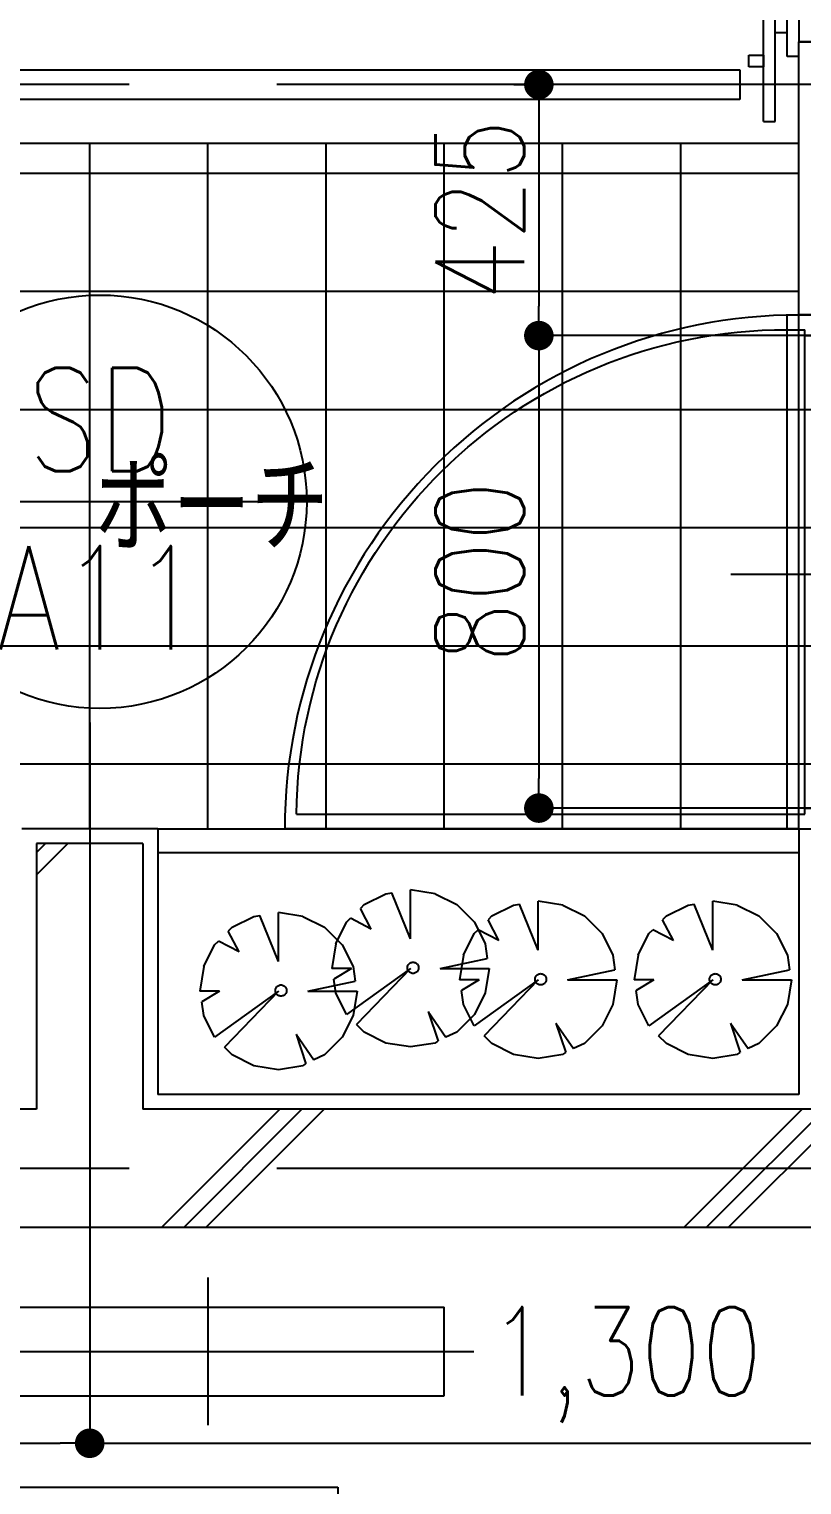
# Model space of a CAD drawing. Header units: millimetres. Extents: x 15495 to 166182, y -39946 to 18307.
# Drawn here: x 44338 to 45646, y 1560 to 4025 of the extents above; entities that cross this region are included whole.
import ezdxf
from ezdxf.enums import TextEntityAlignment as Align

# ---------------------------------------------------------------- set-up
doc = ezdxf.new("R2010")
doc.units = ezdxf.units.MM
doc.header["$LTSCALE"] = 1000
doc.linetypes.add('CENTER', pattern=[2, 1.25, -0.25, 0.25, -0.25])
doc.layers.get('0').update_dxf_attribs({"linetype": 'CONTINUOUS'})
for name, color, linetype in [('EV-Space_EV-A_EVES-100', 5, 'CONTINUOUS'), ('EV-Space_EV-A_EVES-50', 5, 'CONTINUOUS'), ('EV-Space_EV-F_FINI1-100', 190, 'CONTINUOUS'), ('F_FITT1-100', 5, 'CONTINUOUS'), ('F_FITT1-50', 5, 'CONTINUOUS'), ('F_FITT2-100', 1, 'CONTINUOUS'), ('F_FITT2-50', 1, 'CONTINUOUS'), ('SF-A_ELSE-100', 6, 'CONTINUOUS'), ('SF-A_ELSE-50', 6, 'CONTINUOUS'), ('SF-DT_ID-100', 13, 'CONTINUOUS'), ('SF-E_DIM-50', 3, 'CONTINUOUS'), ('SF-E_GRID-50', 1, 'CENTER'), ('SF-E_TEXT-50', 3, 'CONTINUOUS'), ('SF-F_ELV-KYOUTSU', 5, 'CENTER'), ('SF-F_FINI1-100', 190, 'CONTINUOUS'), ('SF-F_FINI1-50', 190, 'CONTINUOUS'), ('SF-F_FITT1-100', 5, 'CONTINUOUS'), ('SF-F_FITT1-50', 5, 'CONTINUOUS'), ('SF-F_HAT1-50', 9, 'CONTINUOUS'), ('SF-F_LAY2-100', 6, 'CONTINUOUS'), ('SF-F_LAY2-50', 6, 'CONTINUOUS'), ('SF-R_EWALL-50', 7, 'CONTINUOUS'), ('SF_A_GARD', 3, 'CONTINUOUS')]:
    doc.layers.add(name, color=color, linetype=linetype)
doc.styles.add('DIM', font='romans.shx', dxfattribs={"width": 0.8, "bigfont": 'bigfont.shx'})
doc.styles.add('ROOM', font='romans.shx', dxfattribs={"width": 0.8, "bigfont": 'bigfont.shx'})
doc.styles.get("Standard").update_dxf_attribs({"font": 'txt.shx', "bigfont": 'bigfont.shx'})
doc.dimstyles.new('DIM50_3_3', dxfattribs={"dimscale": 50, "dimtxt": 3, "dimasz": 1, "dimexe": 0, "dimexo": 1, "dimgap": 0.5, "dimtad": 1, "dimdec": 1, "dimdsep": 46, "dimlunit": 6, "dimtxsty": 'DIM', "dimblk1": 'DOT', "dimblk2": 'DOT', "dimsah": 1, "dimcen": 1, "dimclrd": 256, "dimclre": 256, "dimclrt": 256, "dimadec": 0, "dimazin": 0, "dimtfac": 1, "dimtdec": 1, "dimtix": 1, "dimtmove": 2, "dimatfit": 3, "dimldrblk": 'DOT', "dimfxl": 1, "dimtvp": 0.833333, "dimtolj": 1, "dimarcsym": 0})

# ---------------------------------------------------------------- blocks, each defined once
blk = doc.blocks.new('AW-A23_100')
at = {"layer": 'F_FITT1-100'}
for p, q in [((128.4, 715), (128.4, 1630)), ((78.4, 915), (78.4, 0)), ((-101.6, 815), (303.4, 815))]:
    blk.add_line(p, q, dxfattribs=at)
at = {"layer": 'F_FITT2-100'}
for p, q in [((0, 1630), (0, 0)), ((223.4, 1630), (223.4, 0))]:
    blk.add_line(p, q, dxfattribs=at)
at = {"layer": 'SF-F_FITT1-100'}
blk.add_line((350, 814.7), (-150, 814.7), dxfattribs=at)
blk = doc.blocks.new('EV-Space')
at = {"layer": 'EV-Space_EV-A_EVES-100'}
for p, q in [((1600, 1620), (1600, 1370)), ((1200, 1570), (2000, 1570)), ((1200, 1570), (1200, 1420)), ((2000, 1420), (2000, 1570)), ((1150, 1495), (2050, 1495)), ((100, 1460), (-10, 1460)), ((-10, 1460), (-10, 985)), ((110, 135), (110, 1460)), ((150, 135), (150, 1460)), ((270, 1460), (150, 1460)), ((270, 1460), (270, 1265)), ((1200, 1420), (2000, 1420)), ((270, 1265), (1820, 1265)), ((1820, 1265), (1820, 155)), ((340, 1235), (270, 1085)), ((1820, 1215), (2300, 1215)), ((2300, 205), (2300, 1215)), ((270, 985), (270, 1085)), ((10, 1015), (10, 985)), ((-10, 985), (-10, 185)), ((-10, 985), (10, 985)), ((270, 985), (270, 185)), ((-130, 585), (204.096, 585)), ((1820, 205), (2300, 205)), ((52.5, 185), (-10, 185)), ((-10, 185), (-10, 40)), ((52.5, 185), (52.5, 135)), ((251, 155), (1820, 155)), ((251, 105), (251, 155)), ((110, 135), (52.5, 135)), ((110, 135), (110, 40)), ((150, 135), (150, 105)), ((150, 105), (251, 105)), ((110, 40), (-10, 40))]:
    blk.add_line(p, q, dxfattribs=at)
at = {"layer": 'EV-Space_EV-A_EVES-100', "linetype": 'Continuous'}
for p, q in [((36.936, 557.569), (36.936, 1017.569)), ((73.841, 155), (73.841, 615))]:
    blk.add_line(p, q, dxfattribs=at)
at = {"layer": 'EV-Space_EV-A_EVES-50'}
for p, q in [((1600, 1620), (1600, 1370)), ((1200, 1570), (1200, 1420)), ((1200, 1570), (2000, 1570)), ((2000, 1420), (2000, 1570)), ((80, 1500), (80, 1460)), ((1150, 1495), (2050, 1495)), ((-10, 1460), (-10, 985)), ((110, 1460), (-10, 1460)), ((110, 135), (110, 1460)), ((150, 135), (150, 1460)), ((270, 1460), (150, 1460)), ((270, 1460), (270, 1265)), ((1200, 1420), (2000, 1420)), ((270, 1265), (1820, 1265)), ((1820, 1265), (1820, 155)), ((340, 1235), (270, 1085)), ((340, 1235), (1790, 1235)), ((1790, 1235), (1790, 185)), ((1820, 1215), (2300, 1215)), ((2300, 205), (2300, 1215)), ((1820, 1185), (2270, 1185)), ((2270, 235), (2270, 1185)), ((270, 985), (270, 1085)), ((10, 1015), (10, 985)), ((250, 1015), (250, 985)), ((-10, 985), (10, 985)), ((-10, 985), (-10, 185)), ((270, 985), (250, 985)), ((270, 985), (270, 185)), ((-130, 585), (204.096, 585)), ((1820, 235), (2270, 235)), ((1820, 205), (2300, 205)), ((-10, 185), (-10, 40)), ((52.5, 185), (-10, 185)), ((52.5, 185), (52.5, 135)), ((221, 185), (1790, 185)), ((221, 135), (221, 185)), ((251, 155), (1820, 155)), ((251, 105), (251, 155)), ((110, 135), (52.5, 135)), ((110, 135), (110, 40)), ((150, 135), (150, 105)), ((150, 135), (221, 135)), ((150, 105), (251, 105)), ((110, 40), (-10, 40)), ((80, 40), (80, 0))]:
    blk.add_line(p, q, dxfattribs=at)
at = {"layer": 'EV-Space_EV-A_EVES-50', "linetype": 'Continuous'}
for p, q in [((57.5, 1015), (20, 1015)), ((20, 1015), (20, 555)), ((57.5, 555), (57.5, 1015)), ((202.5, 1015), (240, 1015)), ((202.5, 555), (202.5, 1015)), ((240, 1015), (240, 555)), ((62.5, 155), (62.5, 615)), ((62.5, 615), (100, 615)), ((100, 615), (100, 155)), ((160, 615), (160, 155)), ((197.5, 615), (160, 615)), ((197.5, 155), (197.5, 615)), ((20, 555), (57.5, 555)), ((240, 555), (202.5, 555)), ((100, 155), (62.5, 155)), ((160, 155), (197.5, 155))]:
    blk.add_line(p, q, dxfattribs=at)
at = {"layer": 'EV-Space_EV-F_FINI1-100'}
blk.add_line((0, 0), (0, 0), dxfattribs=at)
blk = doc.blocks.new('SD-A11_100')
at = {"layer": 'F_FITT1-100'}
for q in [(0, -870), (870, 0)]:
    blk.add_line((0, 0), q, dxfattribs=at)
blk.add_arc((0, 0), 870, 270, 0, dxfattribs=at)
blk = doc.blocks.new('TATEGU-KIGOU')
at = {"color": 2}
blk.add_line((350, 0), (-350, 0), dxfattribs=at)
blk.add_circle((0, 0), 350, dxfattribs=at)
at = {"color": 2, "style": 'ROOM', "width": 0.8}
for tag, p in [('建具種別', (0, 51.6)), ('建具番号', (0, -250.1))]:
    blk.add_attdef(tag, text='', height=175, dxfattribs=at).set_placement(p, align=Align.CENTER)
at = {"flags": 1}
for tag, p in [('内法寸法（W）', (-414, -713.8)), ('内法寸法（H）', (-414, -1063.8)), ('階', (-373.6, -1414.3)), ('部屋名', (-373.6, -1786.8)), ('メーカー名', (-373.6, -2148.9)), ('値段', (-373.6, -2498.9)), ('重量', (-373.6, -2848.9)), ('建具形状', (-373.6, -3199)), ('開閉方式', (-373.6, -3549)), ('取付場所', (-373.6, -3899)), ('見込', (-373.6, -4296.3)), ('扉厚', (-373.6, -4646.3)), ('仕上', (-373.6, -4996.3)), ('ガラス', (-373.6, -5346.3)), ('建具金物', (-373.6, -5696.3)), ('枠形状', (-373.6, -6046.3)), ('沓摺形状', (-373.6, -6396.3)), ('特記事項', (-373.6, -6746.3)), ('防火性能', (-373.6, -7096.3))]:
    blk.add_attdef(tag, p, '', height=175, dxfattribs=at)
blk = doc.blocks.new('SF-BLOCK_100')
at = {"layer": 'SF-A_ELSE-100'}
for p, q in [((15540, 3937.5), (15540, 5837.5)), ((15560, 3937.5), (15560, 5837.5)), ((13440, 4025), (15500, 4025)), ((15500, 4025), (15500, 3975)), ((15500, 3975), (13440, 3975)), ((15540, 3937.5), (15560, 3937.5)), ((15600, 3900), (13360, 3900))]:
    blk.add_line(p, q, dxfattribs=at)
at = {"layer": 'SF-F_FINI1-100'}
for p, q in [((15600, 4072.5), (15820, 4072.5)), ((15600, 3610), (15600, 4072.5)), ((18411.08, 3610), (15600, 3610)), ((14515, 2740), (14285, 2740)), ((14515, 2740), (14515, 2290)), ((15600, 2740), (15600, 2290)), ((15600, 2290), (14515, 2290)), ((15625, 2065), (13100, 2065))]:
    blk.add_line(p, q, dxfattribs=at)
at = {"layer": 'SF-F_FITT1-100'}
for p, q in [((14515, 2740), (15580, 2740)), ((15580, 2740), (15830, 2740)), ((14515, 2700), (15600, 2700))]:
    blk.add_line(p, q, dxfattribs=at)
at = {"layer": 'SF-F_LAY2-100', "linetype": 'Continuous'}
for p, q in [((15580, 4087.5), (15560, 4087.5)), ((14400, 2740), (14400, 3900)), ((14600, 2740), (14600, 3900)), ((14800, 2740), (14800, 3900)), ((15000, 2740), (15000, 3900)), ((15200, 2740), (15200, 3900)), ((15400, 2740), (15400, 3900)), ((13110, 3850), (15600, 3850)), ((13110, 3650), (15600, 3650)), ((13040, 3450), (16600, 3450)), ((13040, 3250), (16600, 3250)), ((13040, 3050), (16600, 3050)), ((13040, 2850), (16600, 2850))]:
    blk.add_line(p, q, dxfattribs=at)
at = {"layer": 'SF_A_GARD'}
for p, q in [((14864.68, 2611.8), (14901.27, 2630.09)), ((14901.27, 2630.09), (14911.24, 2631.76)), ((14942.85, 2553.59), (14911.24, 2631.76)), ((14984.43, 2630.09), (14942.85, 2636.75)), ((14942.85, 2553.59), (14942.85, 2636.75)), ((14984.43, 2630.09), (15021.02, 2611.8)), ((15200.39, 2610.71), (15158.81, 2617.36)), ((15158.81, 2534.2), (15158.81, 2617.36)), ((15495.76, 2610.71), (15454.18, 2617.36)), ((15454.18, 2534.2), (15454.18, 2617.36)), ((14641.13, 2573.28), (14677.72, 2591.57)), ((14677.72, 2591.57), (14687.7, 2593.24)), ((14719.3, 2515.07), (14687.7, 2593.24)), ((14760.88, 2591.57), (14719.3, 2598.23)), ((14719.3, 2515.07), (14719.3, 2598.23)), ((14760.88, 2591.57), (14797.47, 2573.28)), ((14834.74, 2581.86), (14841.39, 2588.51)), ((14876.32, 2570.22), (14841.39, 2588.51)), ((14864.68, 2611.8), (14858.02, 2605.14)), ((14876.32, 2570.22), (14858.02, 2605.14)), ((15021.02, 2611.8), (15050.95, 2581.86)), ((15080.64, 2592.41), (15073.98, 2585.76)), ((15080.64, 2592.41), (15117.23, 2610.71)), ((15117.23, 2610.71), (15127.21, 2612.37)), ((15158.81, 2534.2), (15127.21, 2612.37)), ((15200.39, 2610.71), (15236.98, 2592.41)), ((15236.98, 2592.41), (15266.91, 2562.48)), ((15376.01, 2592.41), (15369.36, 2585.76)), ((15376.01, 2592.41), (15412.6, 2610.71)), ((15412.6, 2610.71), (15422.58, 2612.37)), ((15454.18, 2534.2), (15422.58, 2612.37)), ((15495.76, 2610.71), (15532.35, 2592.41)), ((15532.35, 2592.41), (15562.29, 2562.48)), ((14641.13, 2573.28), (14634.47, 2566.63)), ((14652.77, 2531.7), (14634.47, 2566.63)), ((14797.47, 2573.28), (14827.41, 2543.34)), ((14816.44, 2545.27), (14834.74, 2581.86)), ((15050.7, 2562.48), (15057.35, 2569.13)), ((15050.95, 2581.86), (15069.25, 2545.27)), ((15092.28, 2550.83), (15057.35, 2569.13)), ((15092.28, 2550.83), (15073.98, 2585.76)), ((15346.07, 2562.48), (15352.72, 2569.13)), ((15387.65, 2550.83), (15352.72, 2569.13)), ((15387.65, 2550.83), (15369.36, 2585.76)), ((14592.89, 2506.75), (14611.19, 2543.34)), ((14611.19, 2543.34), (14617.84, 2549.99)), ((14652.77, 2531.7), (14617.84, 2549.99)), ((14816.44, 2545.27), (14809.79, 2503.69)), ((14827.41, 2543.34), (14845.7, 2506.75)), ((15032.4, 2525.89), (15050.7, 2562.48)), ((15069.25, 2545.27), (15072.58, 2520.32)), ((15266.91, 2562.48), (15285.21, 2525.89)), ((15327.78, 2525.89), (15346.07, 2562.48)), ((15562.29, 2562.48), (15580.58, 2525.89)), ((14945.84, 2514.05), (14947.08, 2514.13)), ((14947.08, 2514.13), (14948.32, 2514.05)), ((14992.74, 2503.69), (15072.58, 2520.32)), ((15032.4, 2525.89), (15025.75, 2484.31)), ((15285.21, 2525.89), (15288.54, 2500.94)), ((15327.78, 2525.89), (15321.12, 2484.31)), ((15580.58, 2525.89), (15583.91, 2500.94)), ((14592.89, 2506.75), (14586.24, 2465.17)), ((14843.05, 2503.69), (14809.79, 2503.69)), ((14843.05, 2503.69), (14813.12, 2485.39)), ((14942.85, 2503.69), (14834.74, 2425.52)), ((14845.7, 2506.75), (14849.03, 2481.8)), ((14942.85, 2503.69), (14851.37, 2408.89)), ((14937.58, 2504.63), (14937.66, 2505.87)), ((14937.66, 2503.39), (14937.58, 2504.63)), ((14937.66, 2505.87), (14937.9, 2507.09)), ((14937.9, 2502.17), (14937.66, 2503.39)), ((14937.9, 2507.09), (14938.3, 2508.26)), ((14938.3, 2500.99), (14937.9, 2502.17)), ((14938.3, 2508.26), (14938.85, 2509.38)), ((14938.85, 2499.88), (14938.3, 2500.99)), ((14938.85, 2509.38), (14939.54, 2510.41)), ((14939.54, 2498.84), (14938.85, 2499.88)), ((14939.54, 2510.41), (14940.36, 2511.35)), ((14940.36, 2497.91), (14939.54, 2498.84)), ((14940.36, 2511.35), (14941.3, 2512.17)), ((14941.3, 2497.09), (14940.36, 2497.91)), ((14941.3, 2512.17), (14942.33, 2512.86)), ((14942.33, 2496.4), (14941.3, 2497.09)), ((14942.33, 2512.86), (14943.45, 2513.41)), ((14943.45, 2495.85), (14942.33, 2496.4)), ((14943.45, 2513.41), (14944.62, 2513.81)), ((14944.62, 2495.45), (14943.45, 2495.85)), ((14944.62, 2513.81), (14945.84, 2514.05)), ((14945.84, 2495.2), (14944.62, 2495.45)), ((14947.08, 2495.12), (14945.84, 2495.2)), ((14948.32, 2495.2), (14947.08, 2495.12)), ((14948.32, 2514.05), (14949.54, 2513.81)), ((14949.54, 2495.45), (14948.32, 2495.2)), ((14949.54, 2513.81), (14950.72, 2513.41)), ((14950.72, 2495.85), (14949.54, 2495.45)), ((14950.72, 2513.41), (14951.84, 2512.86)), ((14951.84, 2496.4), (14950.72, 2495.85)), ((14951.84, 2512.86), (14952.87, 2512.17)), ((14952.87, 2497.09), (14951.84, 2496.4)), ((14952.87, 2512.17), (14953.8, 2511.35)), ((14953.8, 2497.91), (14952.87, 2497.09)), ((14953.8, 2511.35), (14954.62, 2510.41)), ((14954.62, 2498.84), (14953.8, 2497.91)), ((14954.62, 2510.41), (14955.31, 2509.38)), ((14955.31, 2499.88), (14954.62, 2498.84)), ((14955.31, 2509.38), (14955.86, 2508.26)), ((14955.86, 2500.99), (14955.31, 2499.88)), ((14955.86, 2508.26), (14956.26, 2507.09)), ((14956.26, 2502.17), (14955.86, 2500.99)), ((14956.26, 2507.09), (14956.51, 2505.87)), ((14956.51, 2503.39), (14956.26, 2502.17)), ((14956.51, 2505.87), (14956.59, 2504.63)), ((14956.59, 2504.63), (14956.51, 2503.39)), ((14992.74, 2503.69), (15075.9, 2503.69)), ((15075.9, 2503.69), (15069.25, 2462.11)), ((15154.26, 2488.88), (15154.81, 2489.99)), ((15154.81, 2489.99), (15155.5, 2491.03)), ((15155.5, 2491.03), (15156.32, 2491.96)), ((15156.32, 2491.96), (15157.26, 2492.78)), ((15157.26, 2492.78), (15158.29, 2493.47)), ((15158.29, 2493.47), (15159.41, 2494.02)), ((15159.41, 2494.02), (15160.58, 2494.42)), ((15160.58, 2494.42), (15161.8, 2494.67)), ((15161.8, 2494.67), (15163.04, 2494.75)), ((15163.04, 2494.75), (15164.29, 2494.67)), ((15164.29, 2494.67), (15165.5, 2494.42)), ((15165.5, 2494.42), (15166.68, 2494.02)), ((15166.68, 2494.02), (15167.8, 2493.47)), ((15167.8, 2493.47), (15168.83, 2492.78)), ((15168.83, 2492.78), (15169.76, 2491.96)), ((15169.76, 2491.96), (15170.58, 2491.03)), ((15170.58, 2491.03), (15171.28, 2489.99)), ((15171.28, 2489.99), (15171.83, 2488.88)), ((15208.7, 2484.31), (15288.54, 2500.94)), ((15449.64, 2488.88), (15450.19, 2489.99)), ((15450.19, 2489.99), (15450.88, 2491.03)), ((15450.88, 2491.03), (15451.7, 2491.96)), ((15451.7, 2491.96), (15452.63, 2492.78)), ((15452.63, 2492.78), (15453.67, 2493.47)), ((15453.67, 2493.47), (15454.78, 2494.02)), ((15454.78, 2494.02), (15455.96, 2494.42)), ((15455.96, 2494.42), (15457.18, 2494.67)), ((15457.18, 2494.67), (15458.42, 2494.75)), ((15458.42, 2494.75), (15459.66, 2494.67)), ((15459.66, 2494.67), (15460.88, 2494.42)), ((15460.88, 2494.42), (15462.06, 2494.02)), ((15462.06, 2494.02), (15463.17, 2493.47)), ((15463.17, 2493.47), (15464.2, 2492.78)), ((15464.2, 2492.78), (15465.14, 2491.96)), ((15465.14, 2491.96), (15465.96, 2491.03)), ((15465.96, 2491.03), (15466.65, 2489.99)), ((15466.65, 2489.99), (15467.2, 2488.88)), ((15504.08, 2484.31), (15583.91, 2500.94)), ((14619.51, 2465.17), (14586.24, 2465.17)), ((14619.51, 2465.17), (14589.57, 2446.88)), ((14719.3, 2465.17), (14611.19, 2387)), ((14719.3, 2465.17), (14627.82, 2370.37)), ((14714.03, 2466.11), (14714.11, 2467.35)), ((14714.11, 2464.87), (14714.03, 2466.11)), ((14714.11, 2467.35), (14714.36, 2468.57)), ((14714.36, 2463.65), (14714.11, 2464.87)), ((14714.36, 2468.57), (14714.76, 2469.75)), ((14714.76, 2469.75), (14715.3, 2470.86)), ((14715.3, 2470.86), (14716, 2471.89)), ((14716, 2471.89), (14716.82, 2472.83)), ((14716.82, 2472.83), (14717.75, 2473.65)), ((14717.75, 2473.65), (14718.78, 2474.34)), ((14718.78, 2474.34), (14719.9, 2474.89)), ((14719.9, 2474.89), (14721.08, 2475.29)), ((14721.08, 2475.29), (14722.29, 2475.53)), ((14722.29, 2475.53), (14723.54, 2475.61)), ((14723.54, 2475.61), (14724.78, 2475.53)), ((14724.78, 2475.53), (14726, 2475.29)), ((14726, 2475.29), (14727.17, 2474.89)), ((14727.17, 2474.89), (14728.29, 2474.34)), ((14728.29, 2474.34), (14729.32, 2473.65)), ((14729.32, 2473.65), (14730.26, 2472.83)), ((14730.26, 2472.83), (14731.08, 2471.89)), ((14731.08, 2471.89), (14731.77, 2470.86)), ((14731.77, 2470.86), (14732.32, 2469.75)), ((14732.32, 2469.75), (14732.72, 2468.57)), ((14732.72, 2468.57), (14732.96, 2467.35)), ((14732.96, 2464.87), (14732.72, 2463.65)), ((14732.96, 2467.35), (14733.04, 2466.11)), ((14733.04, 2466.11), (14732.96, 2464.87)), ((14769.19, 2465.17), (14849.03, 2481.8)), ((14769.19, 2465.17), (14852.35, 2465.17)), ((14816.44, 2462.11), (14813.12, 2485.39)), ((14852.35, 2465.17), (14845.7, 2423.59)), ((15059.01, 2484.31), (15025.75, 2484.31)), ((15059.01, 2484.31), (15029.08, 2466.01)), ((15032.4, 2442.73), (15029.08, 2466.01)), ((15158.81, 2484.31), (15050.7, 2406.13)), ((15158.81, 2484.31), (15067.33, 2389.5)), ((15153.54, 2485.24), (15153.62, 2486.48)), ((15153.62, 2484), (15153.54, 2485.24)), ((15153.62, 2486.48), (15153.86, 2487.7)), ((15153.86, 2482.78), (15153.62, 2484)), ((15153.86, 2487.7), (15154.26, 2488.88)), ((15154.26, 2481.61), (15153.86, 2482.78)), ((15154.81, 2480.49), (15154.26, 2481.61)), ((15155.5, 2479.46), (15154.81, 2480.49)), ((15156.32, 2478.52), (15155.5, 2479.46)), ((15157.26, 2477.7), (15156.32, 2478.52)), ((15158.29, 2477.01), (15157.26, 2477.7)), ((15159.41, 2476.46), (15158.29, 2477.01)), ((15160.58, 2476.06), (15159.41, 2476.46)), ((15161.8, 2475.82), (15160.58, 2476.06)), ((15163.04, 2475.74), (15161.8, 2475.82)), ((15164.29, 2475.82), (15163.04, 2475.74)), ((15165.5, 2476.06), (15164.29, 2475.82)), ((15166.68, 2476.46), (15165.5, 2476.06)), ((15167.8, 2477.01), (15166.68, 2476.46)), ((15168.83, 2477.7), (15167.8, 2477.01)), ((15169.76, 2478.52), (15168.83, 2477.7)), ((15170.58, 2479.46), (15169.76, 2478.52)), ((15171.28, 2480.49), (15170.58, 2479.46)), ((15171.83, 2481.61), (15171.28, 2480.49)), ((15171.83, 2488.88), (15172.22, 2487.7)), ((15172.22, 2482.78), (15171.83, 2481.61)), ((15172.22, 2487.7), (15172.47, 2486.48)), ((15172.47, 2484), (15172.22, 2482.78)), ((15172.47, 2486.48), (15172.55, 2485.24)), ((15172.55, 2485.24), (15172.47, 2484)), ((15208.7, 2484.31), (15291.86, 2484.31)), ((15291.86, 2484.31), (15285.21, 2442.73)), ((15354.39, 2484.31), (15321.12, 2484.31)), ((15354.39, 2484.31), (15324.45, 2466.01)), ((15327.78, 2442.73), (15324.45, 2466.01)), ((15454.18, 2484.31), (15346.07, 2406.13)), ((15454.18, 2484.31), (15362.7, 2389.5)), ((15448.91, 2485.24), (15449, 2486.48)), ((15449, 2484), (15448.91, 2485.24)), ((15449, 2486.48), (15449.24, 2487.7)), ((15449.24, 2482.78), (15449, 2484)), ((15449.24, 2487.7), (15449.64, 2488.88)), ((15449.64, 2481.61), (15449.24, 2482.78)), ((15450.19, 2480.49), (15449.64, 2481.61)), ((15450.88, 2479.46), (15450.19, 2480.49)), ((15451.7, 2478.52), (15450.88, 2479.46)), ((15452.63, 2477.7), (15451.7, 2478.52)), ((15453.67, 2477.01), (15452.63, 2477.7)), ((15454.78, 2476.46), (15453.67, 2477.01)), ((15455.96, 2476.06), (15454.78, 2476.46)), ((15457.18, 2475.82), (15455.96, 2476.06)), ((15458.42, 2475.74), (15457.18, 2475.82)), ((15459.66, 2475.82), (15458.42, 2475.74)), ((15460.88, 2476.06), (15459.66, 2475.82)), ((15462.06, 2476.46), (15460.88, 2476.06)), ((15463.17, 2477.01), (15462.06, 2476.46)), ((15464.2, 2477.7), (15463.17, 2477.01)), ((15465.14, 2478.52), (15464.2, 2477.7)), ((15465.96, 2479.46), (15465.14, 2478.52)), ((15466.65, 2480.49), (15465.96, 2479.46)), ((15467.2, 2481.61), (15466.65, 2480.49)), ((15467.2, 2488.88), (15467.6, 2487.7)), ((15467.6, 2482.78), (15467.2, 2481.61)), ((15467.6, 2487.7), (15467.84, 2486.48)), ((15467.84, 2484), (15467.6, 2482.78)), ((15467.84, 2486.48), (15467.92, 2485.24)), ((15467.92, 2485.24), (15467.84, 2484)), ((15504.08, 2484.31), (15587.24, 2484.31)), ((15587.24, 2484.31), (15580.58, 2442.73)), ((14592.89, 2423.59), (14589.57, 2446.88)), ((14714.76, 2462.47), (14714.36, 2463.65)), ((14715.3, 2461.36), (14714.76, 2462.47)), ((14716, 2460.32), (14715.3, 2461.36)), ((14716.82, 2459.39), (14716, 2460.32)), ((14717.75, 2458.57), (14716.82, 2459.39)), ((14718.78, 2457.88), (14717.75, 2458.57)), ((14719.9, 2457.33), (14718.78, 2457.88)), ((14721.08, 2456.93), (14719.9, 2457.33)), ((14722.29, 2456.69), (14721.08, 2456.93)), ((14723.54, 2456.6), (14722.29, 2456.69)), ((14724.78, 2456.69), (14723.54, 2456.6)), ((14726, 2456.93), (14724.78, 2456.69)), ((14727.17, 2457.33), (14726, 2456.93)), ((14728.29, 2457.88), (14727.17, 2457.33)), ((14729.32, 2458.57), (14728.29, 2457.88)), ((14730.26, 2459.39), (14729.32, 2458.57)), ((14731.08, 2460.32), (14730.26, 2459.39)), ((14731.77, 2461.36), (14731.08, 2460.32)), ((14732.32, 2462.47), (14731.77, 2461.36)), ((14732.72, 2463.65), (14732.32, 2462.47)), ((14834.74, 2425.52), (14816.44, 2462.11)), ((15050.7, 2406.13), (15032.4, 2442.73)), ((15069.25, 2462.11), (15050.95, 2425.52)), ((15285.21, 2442.73), (15266.91, 2406.13)), ((15346.07, 2406.13), (15327.78, 2442.73)), ((15580.58, 2442.73), (15562.29, 2406.13)), ((14611.19, 2387), (14592.89, 2423.59)), ((14845.7, 2423.59), (14827.41, 2387)), ((14972.78, 2430.51), (14989.42, 2380.61)), ((14972.78, 2430.51), (15002.72, 2387.27)), ((15050.95, 2425.52), (15021.02, 2395.58)), ((14749.23, 2391.99), (14765.87, 2342.09)), ((14749.23, 2391.99), (14779.17, 2348.75)), ((14864.68, 2395.58), (14851.37, 2408.89)), ((14901.27, 2377.29), (14864.68, 2395.58)), ((15021.02, 2395.58), (15002.72, 2387.27)), ((15188.74, 2411.12), (15205.38, 2361.23)), ((15188.74, 2411.12), (15218.68, 2367.88)), ((15266.91, 2406.13), (15236.98, 2376.2)), ((15484.12, 2411.12), (15500.75, 2361.23)), ((15484.12, 2411.12), (15514.06, 2367.88)), ((15562.29, 2406.13), (15532.35, 2376.2)), ((14641.13, 2357.06), (14627.82, 2370.37)), ((14827.41, 2387), (14797.47, 2357.06)), ((14942.85, 2370.63), (14901.27, 2377.29)), ((14984.43, 2377.29), (14942.85, 2370.63)), ((14984.43, 2377.29), (14989.42, 2380.61)), ((15080.64, 2376.2), (15067.33, 2389.5)), ((15117.23, 2357.9), (15080.64, 2376.2)), ((15236.98, 2376.2), (15218.68, 2367.88)), ((15376.01, 2376.2), (15362.7, 2389.5)), ((15412.6, 2357.9), (15376.01, 2376.2)), ((15532.35, 2376.2), (15514.06, 2367.88)), ((14677.72, 2338.77), (14641.13, 2357.06)), ((14760.88, 2338.77), (14765.87, 2342.09)), ((14797.47, 2357.06), (14779.17, 2348.75)), ((15158.81, 2351.25), (15117.23, 2357.9)), ((15200.39, 2357.9), (15158.81, 2351.25)), ((15200.39, 2357.9), (15205.38, 2361.23)), ((15454.18, 2351.25), (15412.6, 2357.9)), ((15495.76, 2357.9), (15454.18, 2351.25)), ((15495.76, 2357.9), (15500.75, 2361.23)), ((14719.3, 2332.11), (14677.72, 2338.77)), ((14760.88, 2338.77), (14719.3, 2332.11))]:
    blk.add_line(p, q, dxfattribs=at)
at = {"layer": 'SF-DT_ID-100'}
blk.add_blockref('TATEGU-KIGOU', (14417.18, 3293.72), dxfattribs=at).add_auto_attribs({'建具種別': 'SD', '建具番号': 'A11'})
at = {"layer": 'SF-F_ELV-KYOUTSU'}
blk.add_blockref('EV-Space', (13000, 360), dxfattribs=at)
at = {"layer": 'SF-F_FITT1-100'}
blk.add_blockref('AW-A23_100', (15600, 4072.79), dxfattribs=at)
at = {"layer": 'SF-F_FITT1-100', "xscale": -1, "yscale": -1}
blk.add_blockref('SD-A11_100', (15600, 2740), dxfattribs=at)
blk = doc.blocks.new('AW-A23_50')
at = {"layer": 'F_FITT1-50'}
for p, q in [((135, 25.001375), (230, 25.001375)), ((230, 0.001375), (230, 25.001375)), ((65, 10.001375), (65, -14.998625)), ((65, 10.001375), (85, 10.001375)), ((115, 10.001375), (135, 10.001375)), ((135, 10.001375), (135, -14.998625)), ((135, 0.001375), (230, 0.001375)), ((65, -14.998625), (135, -14.998625)), ((104, -14.998625), (104, -52.998625)), ((126, -14.998625), (126, -52.998625)), ((104, -52.998625), (126, -52.998625)), ((115, -52.998625), (115, -789.998875)), ((74, -839.998875), (74, -789.998875)), ((74, -789.998875), (96, -789.998875)), ((96, -789.998875), (96, -839.998875)), ((104, -839.998875), (104, -789.998875)), ((104, -789.998875), (161.5, -789.998875)), ((126, -839.998875), (126, -789.998875)), ((161.5, -789.998875), (161.5, -839.998875)), ((349.99925, -814.998625), (-150.00075, -814.998625)), ((96, -839.998875), (74, -839.998875)), ((85, -1576.998625), (85, -839.998875)), ((161.5, -839.998875), (104, -839.998875)), ((74, -1614.998625), (74, -1576.998625)), ((65, -1614.998625), (135, -1614.998625)), ((65, -1639.998625), (65, -1614.998625)), ((135, -1639.998625), (135, -1614.998625)), ((85, -1639.998625), (65, -1639.998625)), ((115, -1639.998625), (135, -1639.998625)), ((135, -1629.998625), (230, -1629.998625)), ((135, -1654.998625), (135, -1639.998625)), ((230, -1629.998625), (230, -1654.998625)), ((135, -1654.998625), (230, -1654.998625))]:
    blk.add_line(p, q, dxfattribs=at)
at = {"layer": 'F_FITT2-50'}
for p, q in [((-20, -1654.998), (-20, 25.00075)), ((0, 25.00075), (-20, 25.00075)), ((230, -1629.998625), (230, 0.001375)), ((65, -1614.998625), (65, -14.998625)), ((104, -14.998625), (104, -789.998875)), ((126, -14.998625), (126, -789.998875)), ((135, -14.998625), (135, -789.998875)), ((74, -1576.998625), (74, -839.998875)), ((96, -1576.998625), (96, -839.998875)), ((135, -1614.998625), (135, -839.998875)), ((0, -1654.998), (-20, -1654.998))]:
    blk.add_line(p, q, dxfattribs=at)
blk = doc.blocks.new('DOT')
at = {"color": 0, "linetype": 'ByBlock'}
blk.add_line((-0.5, 0), (-1, 0), dxfattribs=at)
at = {"color": 0, "linetype": 'ByBlock', "const_width": 0.5}
blk.add_lwpolyline([(-0.25, 0, 1), (0.25, 0, 1)], format="xyb", close=True, dxfattribs=at)
blk = doc.blocks.new('*D366')
at = {"layer": 'SF-E_DIM-50', "lineweight": -2}
for p, q in [((45158.3, 3931), (45200.7, 3931)), ((45200.7, 3881), (45200.7, 3556)), ((45660.7, 3506), (45200.7, 3506))]:
    blk.add_line(p, q, dxfattribs=at)
at = {"layer": 'SF-E_DIM-50', "lineweight": -2, "xscale": 50, "yscale": 50, "zscale": 50}
for p, rotation in [((45200.7, 3931), 90), ((45200.7, 3506), 270)]:
    blk.add_blockref('DOT', p, dxfattribs=dict(at, rotation=rotation))
at = {"layer": 'SF-E_DIM-50', "insert": (45100.7, 3718.5), "char_height": 150, "attachment_point": 5, "rotation": 90, "style": 'DIM'}
blk.add_mtext('\\A1;425', dxfattribs=at)
blk = doc.blocks.new('_DOT')
at = {"color": 0, "linetype": 'ByBlock'}
blk.add_line((-0.5, 0), (-1, 0), dxfattribs=at)
at = {"color": 0, "linetype": 'ByBlock', "const_width": 0.5}
blk.add_lwpolyline([(-0.25, 0, 1), (0.25, 0, 1)], format="xyb", close=True, dxfattribs=at)
blk = doc.blocks.new('SD-A11_50')
at = {"layer": 'F_FITT1-50'}
for p, q in [((20, 0), (-230, 0)), ((-230, -25), (-230, 0)), ((-70, 0), (-70, -25)), ((-70, -35), (-70, 0)), ((20, -870), (20, 0)), ((-70, -25), (-230, -25)), ((-10, -35), (-70, -35)), ((-10, -845), (-10, -25)), ((20, -25), (-10, -25)), ((-185, -439.2), (115, -439.2)), ((-70, -835), (-70, -870)), ((-10, -835), (-70, -835)), ((-70, -845), (-230, -845)), ((-230, -845), (-230, -870)), ((-70, -870), (-70, -845)), ((850, -845), (-10, -845)), ((20, -870), (-230, -870))]:
    blk.add_line(p, q, dxfattribs=at)
blk.add_arc((21.5, -853.6), 828.6, 0.5937, 90.1007, dxfattribs=at)
blk = doc.blocks.new('*D365')
at = {"layer": 'SF-E_DIM-50', "lineweight": -2}
for p, q in [((45660.7, 3506), (45200.7, 3506)), ((45200.7, 3456), (45200.7, 2756)), ((45660.7, 2706), (45200.7, 2706))]:
    blk.add_line(p, q, dxfattribs=at)
at = {"layer": 'SF-E_DIM-50', "lineweight": -2, "xscale": 50, "yscale": 50, "zscale": 50}
for p, rotation in [((45200.7, 3506), 90), ((45200.7, 2706), 270)]:
    blk.add_blockref('DOT', p, dxfattribs=dict(at, rotation=rotation))
at = {"layer": 'SF-E_DIM-50', "insert": (45100.7, 3106), "char_height": 150, "attachment_point": 5, "rotation": 90, "style": 'DIM'}
blk.add_mtext('\\A1;800', dxfattribs=at)
blk = doc.blocks.new('*D361')
at = {"layer": 'SF-E_DIM-50', "lineweight": -2}
for p, q in [((44440.7, 2110.4), (44440.7, 1630.6)), ((45740.7, 1694.1), (45740.7, 1630.6)), ((44490.7, 1630.6), (45690.7, 1630.6))]:
    blk.add_line(p, q, dxfattribs=at)
at = {"layer": 'SF-E_DIM-50', "lineweight": -2, "xscale": 50, "yscale": 50, "zscale": 50, "rotation": 180}
blk.add_blockref('DOT', (44440.7, 1630.6), dxfattribs=at)
at = {"layer": 'SF-E_DIM-50', "lineweight": -2, "xscale": 50, "yscale": 50, "zscale": 50}
blk.add_blockref('DOT', (45740.7, 1630.6), dxfattribs=at)
at = {"layer": 'SF-E_DIM-50', "insert": (45347.1, 1763.4), "char_height": 150, "attachment_point": 5, "style": 'DIM'}
blk.add_mtext('\\A1;1,300', dxfattribs=at)
blk = doc.blocks.new('*D362')
at = {"layer": 'SF-E_DIM-50', "lineweight": -2}
for p, q in [((43040.7, 2146), (43040.7, 1630.6)), ((44440.7, 2110.4), (44440.7, 1630.6)), ((43090.7, 1630.6), (44390.7, 1630.6))]:
    blk.add_line(p, q, dxfattribs=at)
at = {"layer": 'SF-E_DIM-50', "lineweight": -2, "xscale": 50, "yscale": 50, "zscale": 50, "rotation": 180}
blk.add_blockref('DOT', (43040.7, 1630.6), dxfattribs=at)
at = {"layer": 'SF-E_DIM-50', "lineweight": -2, "xscale": 50, "yscale": 50, "zscale": 50}
blk.add_blockref('DOT', (44440.7, 1630.6), dxfattribs=at)
at = {"layer": 'SF-E_DIM-50', "insert": (43740.7, 1744.9), "char_height": 150, "attachment_point": 5, "style": 'DIM'}
blk.add_mtext('\\A1;1,400', dxfattribs=at)
blk = doc.blocks.new('SF-BLOCK_50')
at = {"layer": 'SF-F_HAT1-50'}
h = blk.add_hatch(dxfattribs=at)
h.set_pattern_fill('RC2', color=256, scale=50, style=0)
h.set_pattern_definition([(45, (-28400.75, -37379.5), (-441.942, 441.942), []), (45, (-28363.25, -37379.5), (-441.942, 441.942), []), (45, (-28325.75, -37379.5), (-441.942, 441.942), [])])
h.paths.add_polyline_path([(16375, 75), (16375, -75), (16830, -75), (16830, -50.04), (16815, -50.04), (16814.99, 75)])
h.paths.add_polyline_path([(15625, 125), (15625, -75), (16375, -75), (16375, 75), (16375, 675), (15775, 675), (15625, 675)])
h.paths.add_polyline_path([(15775, 2705), (15625, 2705), (15625, 2265), (14490, 2265), (14490, 2715), (14310, 2715), (14310, 2265), (13090, 2265), (13090, 2715), (12910, 2715), (12910, 2265), (12385, 2265), (12385, 2085), (12585, 2085), (12900, 2085), (12900, 1885), (12900, 1860), (13100, 1860), (13100, 2065), (15625, 2065), (15625, 675), (15775, 675)])
h.paths.add_polyline_path([(13100, 125), (13100, 360), (12900, 360), (12900, 305), (12900, 75), (12585, 75), (10775, 75), (10775, -75), (15625, -75), (15625, 125)])
h.paths.add_polyline_path([(12900, 75), (12900, 305), (12785, 305), (12785, 215), (12685, 215), (12685, 165), (12585, 165), (12585, 75)], flags=17)
at = {"layer": 'SF-A_ELSE-50'}
for p, q in [((15540, 3937.5), (15540, 5837.5)), ((15560, 3937.5), (15560, 5837.5)), ((15515, 4050), (15540, 4050)), ((15515, 4030), (15515, 4050)), ((15540, 4050), (15540, 4030)), ((13440, 4025), (15500, 4025)), ((15500, 4025), (15500, 3975)), ((15540, 4030), (15515, 4030)), ((15500, 3975), (13440, 3975)), ((15540, 3937.5), (15560, 3937.5)), ((15600, 3900), (13360, 3900))]:
    blk.add_line(p, q, dxfattribs=at)
at = {"layer": 'SF-E_GRID-50'}
for p, q in [((15966.61, 4000), (11641.19, 4000)), ((14400, 2920.13), (14400, 1698.11)), ((15966.61, 2165), (11641.19, 2165))]:
    blk.add_line(p, q, dxfattribs=at)
at = {"layer": 'SF-F_FINI1-50'}
for p, q in [((15665, 4072.5), (15600, 4072.5)), ((15600, 3610), (15600, 4072.5)), ((14515, 2740), (14285, 2740)), ((14515, 2740), (14515, 2290)), ((15600, 2740), (15600, 2290)), ((15600, 2290), (14515, 2290))]:
    blk.add_line(p, q, dxfattribs=at)
at = {"layer": 'SF-F_FITT1-50'}
for p, q in [((14515, 2740), (15580, 2740)), ((14515, 2700), (15600, 2700))]:
    blk.add_line(p, q, dxfattribs=at)
at = {"layer": 'SF-F_LAY2-50', "linetype": 'Continuous'}
for p, q in [((15580, 4087.5), (15560, 4087.5)), ((14400, 2740), (14400, 3900)), ((14600, 2740), (14600, 3900)), ((14800, 2740), (14800, 3900)), ((15000, 2740), (15000, 3900)), ((15200, 2740), (15200, 3900)), ((15400, 2740), (15400, 3900)), ((13110, 3850), (15600, 3850)), ((13060, 3650), (15600, 3650)), ((13040, 3450), (15580, 3450)), ((13040, 3250), (15580, 3250)), ((13040, 3050), (15580, 3050)), ((13040, 2850), (15580, 2850))]:
    blk.add_line(p, q, dxfattribs=at)
at = {"layer": 'SF-R_EWALL-50'}
for p, q in [((14490, 2715), (14310, 2715)), ((14310, 2715), (14310, 2265)), ((14490, 2715), (14490, 2265)), ((14310, 2265), (13090, 2265)), ((15625, 2265), (14490, 2265)), ((15625, 2065), (13100, 2065))]:
    blk.add_line(p, q, dxfattribs=at)
at = {"layer": 'SF_A_GARD'}
for p, q in [((14864.68, 2611.8), (14901.27, 2630.09)), ((14901.27, 2630.09), (14911.24, 2631.76)), ((14942.85, 2553.59), (14911.24, 2631.76)), ((14984.43, 2630.09), (14942.85, 2636.75)), ((14942.85, 2553.59), (14942.85, 2636.75)), ((14984.43, 2630.09), (15021.02, 2611.8)), ((15200.39, 2610.71), (15158.81, 2617.36)), ((15158.81, 2534.2), (15158.81, 2617.36)), ((15495.76, 2610.71), (15454.18, 2617.36)), ((15454.18, 2534.2), (15454.18, 2617.36)), ((14641.13, 2573.28), (14677.72, 2591.57)), ((14677.72, 2591.57), (14687.7, 2593.24)), ((14719.3, 2515.07), (14687.7, 2593.24)), ((14760.88, 2591.57), (14719.3, 2598.23)), ((14719.3, 2515.07), (14719.3, 2598.23)), ((14760.88, 2591.57), (14797.47, 2573.28)), ((14834.74, 2581.86), (14841.39, 2588.51)), ((14876.32, 2570.22), (14841.39, 2588.51)), ((14864.68, 2611.8), (14858.02, 2605.14)), ((14876.32, 2570.22), (14858.02, 2605.14)), ((15021.02, 2611.8), (15050.95, 2581.86)), ((15080.64, 2592.41), (15073.98, 2585.76)), ((15080.64, 2592.41), (15117.23, 2610.71)), ((15117.23, 2610.71), (15127.21, 2612.37)), ((15158.81, 2534.2), (15127.21, 2612.37)), ((15200.39, 2610.71), (15236.98, 2592.41)), ((15236.98, 2592.41), (15266.91, 2562.48)), ((15376.01, 2592.41), (15369.36, 2585.76)), ((15376.01, 2592.41), (15412.6, 2610.71)), ((15412.6, 2610.71), (15422.58, 2612.37)), ((15454.18, 2534.2), (15422.58, 2612.37)), ((15495.76, 2610.71), (15532.35, 2592.41)), ((15532.35, 2592.41), (15562.29, 2562.48)), ((14641.13, 2573.28), (14634.47, 2566.63)), ((14652.77, 2531.7), (14634.47, 2566.63)), ((14797.47, 2573.28), (14827.41, 2543.34)), ((14816.44, 2545.27), (14834.74, 2581.86)), ((15050.7, 2562.48), (15057.35, 2569.13)), ((15050.95, 2581.86), (15069.25, 2545.27)), ((15092.28, 2550.83), (15057.35, 2569.13)), ((15092.28, 2550.83), (15073.98, 2585.76)), ((15346.07, 2562.48), (15352.72, 2569.13)), ((15387.65, 2550.83), (15352.72, 2569.13)), ((15387.65, 2550.83), (15369.36, 2585.76)), ((14592.89, 2506.75), (14611.19, 2543.34)), ((14611.19, 2543.34), (14617.84, 2549.99)), ((14652.77, 2531.7), (14617.84, 2549.99)), ((14816.44, 2545.27), (14809.79, 2503.69)), ((14827.41, 2543.34), (14845.7, 2506.75)), ((15032.4, 2525.89), (15050.7, 2562.48)), ((15069.25, 2545.27), (15072.58, 2520.32)), ((15266.91, 2562.48), (15285.21, 2525.89)), ((15327.78, 2525.89), (15346.07, 2562.48)), ((15562.29, 2562.48), (15580.58, 2525.89)), ((14945.84, 2514.05), (14947.08, 2514.13)), ((14947.08, 2514.13), (14948.32, 2514.05)), ((14992.74, 2503.69), (15072.58, 2520.32)), ((15032.4, 2525.89), (15025.75, 2484.31)), ((15285.21, 2525.89), (15288.54, 2500.94)), ((15327.78, 2525.89), (15321.12, 2484.31)), ((15580.58, 2525.89), (15583.91, 2500.94)), ((14592.89, 2506.75), (14586.24, 2465.17)), ((14843.05, 2503.69), (14809.79, 2503.69)), ((14843.05, 2503.69), (14813.12, 2485.39)), ((14942.85, 2503.69), (14834.74, 2425.52)), ((14845.7, 2506.75), (14849.03, 2481.8)), ((14942.85, 2503.69), (14851.37, 2408.89)), ((14937.58, 2504.63), (14937.66, 2505.87)), ((14937.66, 2503.39), (14937.58, 2504.63)), ((14937.66, 2505.87), (14937.9, 2507.09)), ((14937.9, 2502.17), (14937.66, 2503.39)), ((14937.9, 2507.09), (14938.3, 2508.26)), ((14938.3, 2500.99), (14937.9, 2502.17)), ((14938.3, 2508.26), (14938.85, 2509.38)), ((14938.85, 2499.88), (14938.3, 2500.99)), ((14938.85, 2509.38), (14939.54, 2510.41)), ((14939.54, 2498.84), (14938.85, 2499.88)), ((14939.54, 2510.41), (14940.36, 2511.35)), ((14940.36, 2497.91), (14939.54, 2498.84)), ((14940.36, 2511.35), (14941.3, 2512.17)), ((14941.3, 2497.09), (14940.36, 2497.91)), ((14941.3, 2512.17), (14942.33, 2512.86)), ((14942.33, 2496.4), (14941.3, 2497.09)), ((14942.33, 2512.86), (14943.45, 2513.41)), ((14943.45, 2495.85), (14942.33, 2496.4)), ((14943.45, 2513.41), (14944.62, 2513.81)), ((14944.62, 2495.45), (14943.45, 2495.85)), ((14944.62, 2513.81), (14945.84, 2514.05)), ((14945.84, 2495.2), (14944.62, 2495.45)), ((14947.08, 2495.12), (14945.84, 2495.2)), ((14948.32, 2495.2), (14947.08, 2495.12)), ((14948.32, 2514.05), (14949.54, 2513.81)), ((14949.54, 2495.45), (14948.32, 2495.2)), ((14949.54, 2513.81), (14950.72, 2513.41)), ((14950.72, 2495.85), (14949.54, 2495.45)), ((14950.72, 2513.41), (14951.84, 2512.86)), ((14951.84, 2496.4), (14950.72, 2495.85)), ((14951.84, 2512.86), (14952.87, 2512.17)), ((14952.87, 2497.09), (14951.84, 2496.4)), ((14952.87, 2512.17), (14953.8, 2511.35)), ((14953.8, 2497.91), (14952.87, 2497.09)), ((14953.8, 2511.35), (14954.62, 2510.41)), ((14954.62, 2498.84), (14953.8, 2497.91)), ((14954.62, 2510.41), (14955.31, 2509.38)), ((14955.31, 2499.88), (14954.62, 2498.84)), ((14955.31, 2509.38), (14955.86, 2508.26)), ((14955.86, 2500.99), (14955.31, 2499.88)), ((14955.86, 2508.26), (14956.26, 2507.09)), ((14956.26, 2502.17), (14955.86, 2500.99)), ((14956.26, 2507.09), (14956.51, 2505.87)), ((14956.51, 2503.39), (14956.26, 2502.17)), ((14956.51, 2505.87), (14956.59, 2504.63)), ((14956.59, 2504.63), (14956.51, 2503.39)), ((14992.74, 2503.69), (15075.9, 2503.69)), ((15075.9, 2503.69), (15069.25, 2462.11)), ((15154.26, 2488.88), (15154.81, 2489.99)), ((15154.81, 2489.99), (15155.5, 2491.03)), ((15155.5, 2491.03), (15156.32, 2491.96)), ((15156.32, 2491.96), (15157.26, 2492.78)), ((15157.26, 2492.78), (15158.29, 2493.47)), ((15158.29, 2493.47), (15159.41, 2494.02)), ((15159.41, 2494.02), (15160.58, 2494.42)), ((15160.58, 2494.42), (15161.8, 2494.67)), ((15161.8, 2494.67), (15163.04, 2494.75)), ((15163.04, 2494.75), (15164.29, 2494.67)), ((15164.29, 2494.67), (15165.5, 2494.42)), ((15165.5, 2494.42), (15166.68, 2494.02)), ((15166.68, 2494.02), (15167.8, 2493.47)), ((15167.8, 2493.47), (15168.83, 2492.78)), ((15168.83, 2492.78), (15169.76, 2491.96)), ((15169.76, 2491.96), (15170.58, 2491.03)), ((15170.58, 2491.03), (15171.28, 2489.99)), ((15171.28, 2489.99), (15171.83, 2488.88)), ((15208.7, 2484.31), (15288.54, 2500.94)), ((15449.64, 2488.88), (15450.19, 2489.99)), ((15450.19, 2489.99), (15450.88, 2491.03)), ((15450.88, 2491.03), (15451.7, 2491.96)), ((15451.7, 2491.96), (15452.63, 2492.78)), ((15452.63, 2492.78), (15453.67, 2493.47)), ((15453.67, 2493.47), (15454.78, 2494.02)), ((15454.78, 2494.02), (15455.96, 2494.42)), ((15455.96, 2494.42), (15457.18, 2494.67)), ((15457.18, 2494.67), (15458.42, 2494.75)), ((15458.42, 2494.75), (15459.66, 2494.67)), ((15459.66, 2494.67), (15460.88, 2494.42)), ((15460.88, 2494.42), (15462.06, 2494.02)), ((15462.06, 2494.02), (15463.17, 2493.47)), ((15463.17, 2493.47), (15464.2, 2492.78)), ((15464.2, 2492.78), (15465.14, 2491.96)), ((15465.14, 2491.96), (15465.96, 2491.03)), ((15465.96, 2491.03), (15466.65, 2489.99)), ((15466.65, 2489.99), (15467.2, 2488.88)), ((15504.08, 2484.31), (15583.91, 2500.94)), ((14619.51, 2465.17), (14586.24, 2465.17)), ((14619.51, 2465.17), (14589.57, 2446.88)), ((14719.3, 2465.17), (14611.19, 2387)), ((14719.3, 2465.17), (14627.82, 2370.37)), ((14714.03, 2466.11), (14714.11, 2467.35)), ((14714.11, 2464.87), (14714.03, 2466.11)), ((14714.11, 2467.35), (14714.36, 2468.57)), ((14714.36, 2463.65), (14714.11, 2464.87)), ((14714.36, 2468.57), (14714.76, 2469.75)), ((14714.76, 2469.75), (14715.3, 2470.86)), ((14715.3, 2470.86), (14716, 2471.89)), ((14716, 2471.89), (14716.82, 2472.83)), ((14716.82, 2472.83), (14717.75, 2473.65)), ((14717.75, 2473.65), (14718.78, 2474.34)), ((14718.78, 2474.34), (14719.9, 2474.89)), ((14719.9, 2474.89), (14721.08, 2475.29)), ((14721.08, 2475.29), (14722.29, 2475.53)), ((14722.29, 2475.53), (14723.54, 2475.61)), ((14723.54, 2475.61), (14724.78, 2475.53)), ((14724.78, 2475.53), (14726, 2475.29)), ((14726, 2475.29), (14727.17, 2474.89)), ((14727.17, 2474.89), (14728.29, 2474.34)), ((14728.29, 2474.34), (14729.32, 2473.65)), ((14729.32, 2473.65), (14730.26, 2472.83)), ((14730.26, 2472.83), (14731.08, 2471.89)), ((14731.08, 2471.89), (14731.77, 2470.86)), ((14731.77, 2470.86), (14732.32, 2469.75)), ((14732.32, 2469.75), (14732.72, 2468.57)), ((14732.72, 2468.57), (14732.96, 2467.35)), ((14732.96, 2464.87), (14732.72, 2463.65)), ((14732.96, 2467.35), (14733.04, 2466.11)), ((14733.04, 2466.11), (14732.96, 2464.87)), ((14769.19, 2465.17), (14849.03, 2481.8)), ((14769.19, 2465.17), (14852.35, 2465.17)), ((14816.44, 2462.11), (14813.12, 2485.39)), ((14852.35, 2465.17), (14845.7, 2423.59)), ((15059.01, 2484.31), (15025.75, 2484.31)), ((15059.01, 2484.31), (15029.08, 2466.01)), ((15032.4, 2442.73), (15029.08, 2466.01)), ((15158.81, 2484.31), (15050.7, 2406.13)), ((15158.81, 2484.31), (15067.33, 2389.5)), ((15153.54, 2485.24), (15153.62, 2486.48)), ((15153.62, 2484), (15153.54, 2485.24)), ((15153.62, 2486.48), (15153.86, 2487.7)), ((15153.86, 2482.78), (15153.62, 2484)), ((15153.86, 2487.7), (15154.26, 2488.88)), ((15154.26, 2481.61), (15153.86, 2482.78)), ((15154.81, 2480.49), (15154.26, 2481.61)), ((15155.5, 2479.46), (15154.81, 2480.49)), ((15156.32, 2478.52), (15155.5, 2479.46)), ((15157.26, 2477.7), (15156.32, 2478.52)), ((15158.29, 2477.01), (15157.26, 2477.7)), ((15159.41, 2476.46), (15158.29, 2477.01)), ((15160.58, 2476.06), (15159.41, 2476.46)), ((15161.8, 2475.82), (15160.58, 2476.06)), ((15163.04, 2475.74), (15161.8, 2475.82)), ((15164.29, 2475.82), (15163.04, 2475.74)), ((15165.5, 2476.06), (15164.29, 2475.82)), ((15166.68, 2476.46), (15165.5, 2476.06)), ((15167.8, 2477.01), (15166.68, 2476.46)), ((15168.83, 2477.7), (15167.8, 2477.01)), ((15169.76, 2478.52), (15168.83, 2477.7)), ((15170.58, 2479.46), (15169.76, 2478.52)), ((15171.28, 2480.49), (15170.58, 2479.46)), ((15171.83, 2481.61), (15171.28, 2480.49)), ((15171.83, 2488.88), (15172.22, 2487.7)), ((15172.22, 2482.78), (15171.83, 2481.61)), ((15172.22, 2487.7), (15172.47, 2486.48)), ((15172.47, 2484), (15172.22, 2482.78)), ((15172.47, 2486.48), (15172.55, 2485.24)), ((15172.55, 2485.24), (15172.47, 2484)), ((15208.7, 2484.31), (15291.86, 2484.31)), ((15291.86, 2484.31), (15285.21, 2442.73)), ((15354.39, 2484.31), (15321.12, 2484.31)), ((15354.39, 2484.31), (15324.45, 2466.01)), ((15327.78, 2442.73), (15324.45, 2466.01)), ((15454.18, 2484.31), (15346.07, 2406.13)), ((15454.18, 2484.31), (15362.7, 2389.5)), ((15448.91, 2485.24), (15449, 2486.48)), ((15449, 2484), (15448.91, 2485.24)), ((15449, 2486.48), (15449.24, 2487.7)), ((15449.24, 2482.78), (15449, 2484)), ((15449.24, 2487.7), (15449.64, 2488.88)), ((15449.64, 2481.61), (15449.24, 2482.78)), ((15450.19, 2480.49), (15449.64, 2481.61)), ((15450.88, 2479.46), (15450.19, 2480.49)), ((15451.7, 2478.52), (15450.88, 2479.46)), ((15452.63, 2477.7), (15451.7, 2478.52)), ((15453.67, 2477.01), (15452.63, 2477.7)), ((15454.78, 2476.46), (15453.67, 2477.01)), ((15455.96, 2476.06), (15454.78, 2476.46)), ((15457.18, 2475.82), (15455.96, 2476.06)), ((15458.42, 2475.74), (15457.18, 2475.82)), ((15459.66, 2475.82), (15458.42, 2475.74)), ((15460.88, 2476.06), (15459.66, 2475.82)), ((15462.06, 2476.46), (15460.88, 2476.06)), ((15463.17, 2477.01), (15462.06, 2476.46)), ((15464.2, 2477.7), (15463.17, 2477.01)), ((15465.14, 2478.52), (15464.2, 2477.7)), ((15465.96, 2479.46), (15465.14, 2478.52)), ((15466.65, 2480.49), (15465.96, 2479.46)), ((15467.2, 2481.61), (15466.65, 2480.49)), ((15467.2, 2488.88), (15467.6, 2487.7)), ((15467.6, 2482.78), (15467.2, 2481.61)), ((15467.6, 2487.7), (15467.84, 2486.48)), ((15467.84, 2484), (15467.6, 2482.78)), ((15467.84, 2486.48), (15467.92, 2485.24)), ((15467.92, 2485.24), (15467.84, 2484)), ((15504.08, 2484.31), (15587.24, 2484.31)), ((15587.24, 2484.31), (15580.58, 2442.73)), ((14592.89, 2423.59), (14589.57, 2446.88)), ((14714.76, 2462.47), (14714.36, 2463.65)), ((14715.3, 2461.36), (14714.76, 2462.47)), ((14716, 2460.32), (14715.3, 2461.36)), ((14716.82, 2459.39), (14716, 2460.32)), ((14717.75, 2458.57), (14716.82, 2459.39)), ((14718.78, 2457.88), (14717.75, 2458.57)), ((14719.9, 2457.33), (14718.78, 2457.88)), ((14721.08, 2456.93), (14719.9, 2457.33)), ((14722.29, 2456.69), (14721.08, 2456.93)), ((14723.54, 2456.6), (14722.29, 2456.69)), ((14724.78, 2456.69), (14723.54, 2456.6)), ((14726, 2456.93), (14724.78, 2456.69)), ((14727.17, 2457.33), (14726, 2456.93)), ((14728.29, 2457.88), (14727.17, 2457.33)), ((14729.32, 2458.57), (14728.29, 2457.88)), ((14730.26, 2459.39), (14729.32, 2458.57)), ((14731.08, 2460.32), (14730.26, 2459.39)), ((14731.77, 2461.36), (14731.08, 2460.32)), ((14732.32, 2462.47), (14731.77, 2461.36)), ((14732.72, 2463.65), (14732.32, 2462.47)), ((14834.74, 2425.52), (14816.44, 2462.11)), ((15050.7, 2406.13), (15032.4, 2442.73)), ((15069.25, 2462.11), (15050.95, 2425.52)), ((15285.21, 2442.73), (15266.91, 2406.13)), ((15346.07, 2406.13), (15327.78, 2442.73)), ((15580.58, 2442.73), (15562.29, 2406.13)), ((14611.19, 2387), (14592.89, 2423.59)), ((14845.7, 2423.59), (14827.41, 2387)), ((14972.78, 2430.51), (14989.42, 2380.61)), ((14972.78, 2430.51), (15002.72, 2387.27)), ((15050.95, 2425.52), (15021.02, 2395.58)), ((14749.23, 2391.99), (14765.87, 2342.09)), ((14749.23, 2391.99), (14779.17, 2348.75)), ((14864.68, 2395.58), (14851.37, 2408.89)), ((14901.27, 2377.29), (14864.68, 2395.58)), ((15021.02, 2395.58), (15002.72, 2387.27)), ((15188.74, 2411.12), (15205.38, 2361.23)), ((15188.74, 2411.12), (15218.68, 2367.88)), ((15266.91, 2406.13), (15236.98, 2376.2)), ((15484.12, 2411.12), (15500.75, 2361.23)), ((15484.12, 2411.12), (15514.06, 2367.88)), ((15562.29, 2406.13), (15532.35, 2376.2)), ((14641.13, 2357.06), (14627.82, 2370.37)), ((14827.41, 2387), (14797.47, 2357.06)), ((14942.85, 2370.63), (14901.27, 2377.29)), ((14984.43, 2377.29), (14942.85, 2370.63)), ((14984.43, 2377.29), (14989.42, 2380.61)), ((15080.64, 2376.2), (15067.33, 2389.5)), ((15117.23, 2357.9), (15080.64, 2376.2)), ((15236.98, 2376.2), (15218.68, 2367.88)), ((15376.01, 2376.2), (15362.7, 2389.5)), ((15412.6, 2357.9), (15376.01, 2376.2)), ((15532.35, 2376.2), (15514.06, 2367.88)), ((14677.72, 2338.77), (14641.13, 2357.06)), ((14760.88, 2338.77), (14765.87, 2342.09)), ((14797.47, 2357.06), (14779.17, 2348.75)), ((15158.81, 2351.25), (15117.23, 2357.9)), ((15200.39, 2357.9), (15158.81, 2351.25)), ((15200.39, 2357.9), (15205.38, 2361.23)), ((15454.18, 2351.25), (15412.6, 2357.9)), ((15495.76, 2357.9), (15454.18, 2351.25)), ((15495.76, 2357.9), (15500.75, 2361.23)), ((14719.3, 2332.11), (14677.72, 2338.77)), ((14760.88, 2338.77), (14719.3, 2332.11))]:
    blk.add_line(p, q, dxfattribs=at)
at = {"layer": 'SF-F_ELV-KYOUTSU'}
blk.add_blockref('EV-Space', (13000, 360), dxfattribs=at)
at = {"layer": 'SF-F_FITT1-50'}
blk.add_blockref('AW-A23_50', (15600, 5702.5), dxfattribs=at)
at = {"layer": 'SF-F_FITT1-50', "xscale": -1}
blk.add_blockref('SD-A11_50', (15600, 3610), dxfattribs=at)
at = {"layer": 'SF-E_TEXT-50', "style": 'ROOM', "width": 0.8}
blk.add_text('ポーチ', height=150, dxfattribs=at).set_placement((14606.63, 3293.1), align=Align.MIDDLE)
at = {"layer": 'SF-E_DIM-50'}
for base, p1, p2, picture, middle in [((15159.95, 3575), (15167.59, 4000), (15670, 3575), '*D366', (15059.95, 3787.5)), ((15159.95, 2775), (15670, 3575), (15670, 2775), '*D365', (15059.95, 3175))]:
    dim = blk.add_linear_dim(base=base, p1=p1, p2=p2, angle=90, dimstyle='DIM50_3_3', dxfattribs=at)
    dim.commit()
    dim.dimension.update_dxf_attribs({"geometry": picture, "text_midpoint": middle, "insert": (-30040.71, 69)})
dim = blk.add_linear_dim(base=(14400, 1699.57), p1=(13000, 2265), p2=(14400, 2229.44), dimstyle='DIM50_3_3', dxfattribs=at)
dim.commit()
dim.dimension.update_dxf_attribs({"geometry": '*D362', "text_midpoint": (13700, 1813.85), "insert": (-30040.71, 69)})
dim = blk.add_linear_dim(base=(15700, 1699.57), p1=(14400, 2229.44), p2=(15700, 1813.11), dimstyle='DIM50_3_3', dxfattribs=at)
dim.commit()
dim.dimension.update_dxf_attribs({"geometry": '*D361', "text_midpoint": (15306.36, 1832.35), "dimtype": 128, "insert": (-30040.71, 69)})

msp = doc.modelspace()

# ---------------------------------------------------------------- block references
for name in ['SF-BLOCK_100', 'SF-BLOCK_50']:
    msp.add_blockref(name, (30040.7, -69))

doc.saveas('drawing.dxf')
